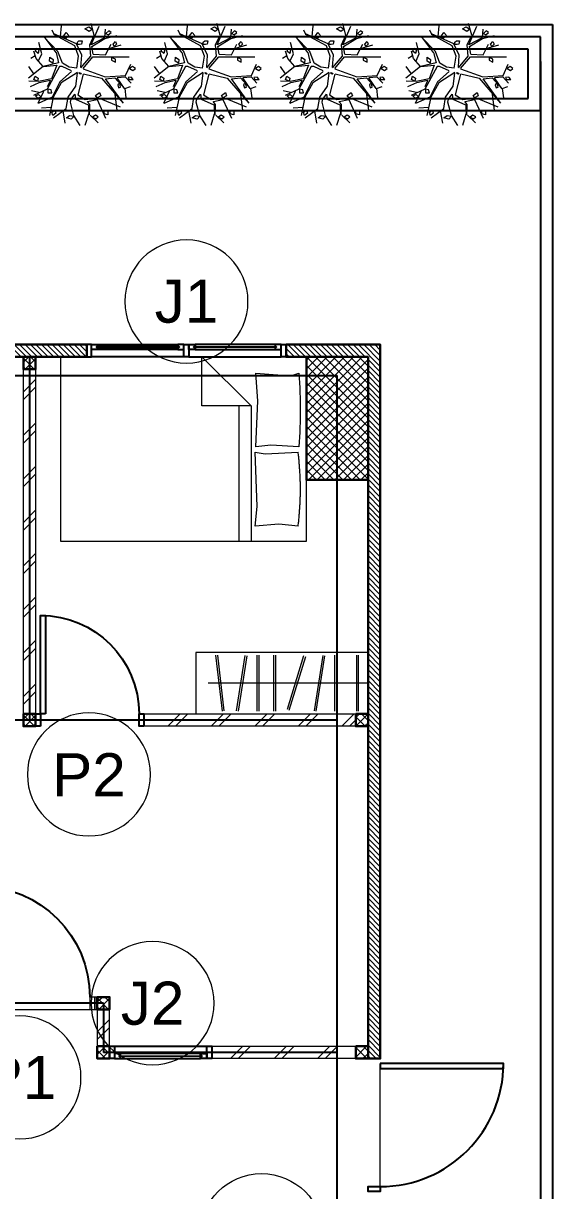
# Model space of a CAD drawing. Header units: millimetres. Extents: x -108 to 357, y -17 to 192.
# Drawn here: x 193.02 to 197.32, y 6.97 to 16.45 of the extents above; entities that cross this region are included whole.
import ezdxf
from ezdxf.enums import TextEntityAlignment as Align

# ---------------------------------------------------------------- set-up
doc = ezdxf.new("R2010")
doc.units = ezdxf.units.MM
for name, color, linetype, lineweight in [('ars', 11, 'Continuous', 0), ('KACA', 151, 'Continuous', 5), ('KOL', 1, 'Continuous', 30), ('KOLOM', 4, 'Continuous', 9), ('lan', 7, 'Continuous', 15), ('NOT', 7, 'Continuous', 20), ('POHON', 62, 'Continuous', 5), ('tem', 5, 'Continuous', 20)]:
    doc.layers.add(name, color=color, linetype=linetype, lineweight=lineweight)
doc.layers.add('as', color=1, linetype='Continuous', plot=False)
doc.layers.add('Kusen', color=30, linetype='Continuous')
doc.styles.add('ATTR', font='romans.shx', dxfattribs={"width": 0.8, "height": 0.56})
doc.styles.add('S', font='simplex', dxfattribs={"width": 0.75})
doc.styles.get("Standard").update_dxf_attribs({"font": 'arial.ttf'})
pattern_1 = [(45, (0.09994, 0.1431), (-0.1767767, 0.1767767), []), (45, (0.16244, 0.1431), (-0.1767767, 0.1767767), [])]

# ---------------------------------------------------------------- blocks, each defined once
blk = doc.blocks.new('bola-3')
at = {"layer": 'POHON'}
for p, q in [((-0.799, 1.609), (-0.703, 2.138)), ((-0.045, 2.245), (-0.318, 1.803)), ((0.177, 2.226), (0.328, 1.732)), ((0.387, 1.789), (0.731, 2.125)), ((-1.212, 1.009), (-1.377, 1.803)), ((-1.198, 1.908), (-0.648, 1.503)), ((-0.318, 1.803), (-0.469, 1.238)), ((0.315, 1.344), (0.328, 1.767)), ((0.356, 1.785), (0.37, 1.327)), ((0.686, 1.115), (1.057, 1.926)), ((1.553, 1.591), (1.47, 0.886)), ((-1.253, 1.009), (-1.872, 1.291)), ((-1.872, 1.274), (-1.625, 0.762)), ((-1.308, 1.468), (-1.721, 1.485)), ((-0.648, 1.503), (-0.566, 1.009)), ((-0.469, 1.238), (-0.442, 1.097)), ((-0.442, 1.097), (-0.277, 0.886)), ((-0.277, 0.886), (-0.249, 1.097)), ((-0.249, 1.097), (0.301, 1.344)), ((-0.153, 0.921), (0.177, 1.115)), ((0.177, 1.115), (0.755, 1.044)), ((0.37, 1.327), (0.26, 1.203)), ((0.273, 1.203), (0.686, 1.115)), ((0.755, 1.044), (1.69, 1.432)), ((0.879, 0.198), (1.814, 1.274)), ((1.814, 1.256), (1.057, 0.216)), ((1.883, 0.639), (1.938, 1.044)), ((-2.202, 0.551), (-1.817, 0.374)), ((-1.831, 0.815), (-2.161, 0.745)), ((-1.473, 0.674), (-2.065, 0.939)), ((-0.937, -0.313), (-1.473, 0.674)), ((-1.363, 0.339), (-1.473, 0.568)), ((-0.923, 0.357), (-1.253, 1.009)), ((-0.868, 0.392), (-1.212, 1.009)), ((-0.566, 1.009), (-0.236, 0.533)), ((-0.236, 0.533), (-0.167, -0.031)), ((0.081, 0.022), (-0.153, 0.921)), ((1.456, 0.18), (1.869, 0.639)), ((1.869, 0.639), (1.553, 0.18)), ((1.883, 0.639), (2.13, 0.551)), ((-1.652, -0.313), (-2.285, 0.198)), ((-1.845, 0.339), (-2.271, 0.322)), ((-2.051, 0.004), (-2.271, -0.313)), ((-1.281, 0.216), (-1.845, 0.339)), ((-1.817, 0.374), (-1.35, 0.286)), ((-1.35, 0.286), (-1.363, 0.339)), ((-1.061, -0.366), (-1.281, 0.216)), ((-0.414, -0.102), (-0.923, 0.357)), ((-0.167, -0.049), (-0.868, 0.392)), ((0.081, -0.207), (1.044, 0.128)), ((0.095, 0.004), (0.879, 0.198)), ((1.044, 0.128), (1.924, 0.075)), ((1.057, 0.216), (1.456, 0.18)), ((1.553, 0.163), (1.91, 0.128)), ((1.91, 0.128), (2.158, 0.41)), ((1.924, 0.075), (2.144, -0.419)), ((-1.652, -0.313), (-1.955, -0.666)), ((-0.978, -0.472), (-1.652, -0.313)), ((-1.639, -0.313), (-1.061, -0.366)), ((-1.088, -0.913), (-0.978, -0.472)), ((-0.813, -0.454), (-1.006, -0.966)), ((-0.827, -0.313), (-0.937, -0.313)), ((-0.414, -0.119), (-0.827, -0.313)), ((-0.524, -0.278), (-0.813, -0.454)), ((-0.194, -0.243), (-0.524, -0.278)), ((-0.194, -0.243), (-0.112, -0.754)), ((-0.015, -0.26), (0.411, -0.754)), ((-0.015, -0.278), (0.026, -0.807)), ((0.081, -0.225), (0.507, -0.736)), ((-1.996, -0.772), (-2.189, -0.666)), ((-1.955, -0.666), (-2.051, -0.983)), ((-1.845, -0.56), (-1.707, -0.86)), ((-1.707, -0.86), (-1.831, -1.354)), ((-1.625, -1.618), (-1.102, -0.913)), ((-1.006, -0.966), (-1.625, -1.6)), ((-0.112, -0.754), (-0.277, -1.213)), ((0.026, -0.807), (-0.208, -1.301)), ((0.411, -0.754), (0.37, -1.248)), ((0.521, -0.842), (0.466, -1.177)), ((0.507, -0.736), (2.075, -0.736)), ((0.521, -0.842), (1.057, -0.825)), ((1.057, -0.825), (1.291, -1.283)), ((-0.277, -1.213), (-1.185, -1.706)), ((-0.208, -1.301), (-1.185, -1.724)), ((0.37, -1.248), (0.562, -1.671)), ((0.438, -1.248), (0.782, -2.059)), ((0.452, -1.265), (1.03, -1.565)), ((0.466, -1.177), (1.03, -1.53)), ((1.195, -1.089), (1.731, -1.248)), ((-1.185, -1.724), (-1.253, -1.883)), ((-0.896, -1.618), (-0.854, -2.077)), ((0.562, -1.671), (0.425, -2.182)), ((1.03, -1.53), (1.539, -1.653)), ((1.03, -1.565), (1.057, -1.936))]:
    blk.add_line(p, q, dxfattribs=at)
for points in [[(-1.226, 1.803), (-1.267, 1.662), (-1.143, 1.573), (-1.102, 1.715)], [(-0.435, 1.966), (-0.641, 1.913), (-0.504, 1.807), (-0.311, 1.842)], [(0.49, 1.882), (0.641, 1.953), (0.738, 1.864), (0.614, 1.794)], [(1.155, 1.778), (1.001, 1.734), (1.001, 1.602), (1.155, 1.624)], [(-1.735, 1.009), (-1.886, 1.062), (-1.982, 0.956), (-1.845, 0.903)], [(0.691, 1.051), (0.622, 0.941), (0.794, 0.809), (0.846, 0.963)], [(-1.441, 0.676), (-1.441, 0.831), (-1.269, 0.831), (-1.303, 0.698)], [(1.671, 0.412), (1.585, 0.478), (1.62, 0.61), (1.706, 0.588)], [(-1.9, 0.322), (-2.051, 0.251), (-1.996, 0.11), (-1.872, 0.198)], [(-0.002, 0.022), (-0.07, 0.004), (-0.084, -0.049), (-0.029, -0.031)], [(2.034, 0.163), (2.075, 0.251), (2.254, 0.251), (2.171, 0.145)], [(-1.236, -0.454), (-1.374, -0.543), (-1.36, -0.719), (-1.222, -0.613)], [(1.319, -0.706), (1.319, -0.582), (1.484, -0.494), (1.484, -0.635)], [(2.099, -0.225), (2.237, -0.137), (2.347, -0.225), (2.223, -0.313)], [(-1.872, -0.878), (-1.982, -0.983), (-1.941, -1.107), (-1.831, -1.036)], [(-0.167, -1.261), (-0.167, -1.367), (-0.098, -1.42), (0.04, -1.42), (0.012, -1.279), (-0.07, -1.261)], [(1.43, -1.175), (1.379, -1.285), (1.482, -1.396), (1.534, -1.285)], [(-0.667, -1.528), (-0.753, -1.638), (-0.65, -1.792), (-0.53, -1.66)], [(0.485, -1.924), (0.347, -1.836), (0.158, -1.947), (0.33, -2.035)], [(1.069, -1.748), (1.173, -1.682), (1.293, -1.792), (1.19, -1.858)]]:
    blk.add_lwpolyline(points, close=True, dxfattribs=at)
at = {"layer": 'POHON', "style": 'ATTR', "width": 0.8, "flags": 9}
blk.add_attdef('ESTCODE', (-0.07, 0.004), '', height=0.00000926, dxfattribs=at)
blk = doc.blocks.new('k2')
at = {"layer": 'ars'}
h = blk.add_hatch(dxfattribs=at)
h.set_pattern_fill('_USER', color=256, scale=0.05, angle=45, double=1, pattern_type=0)
h.set_pattern_definition([(45, (0, -5), (-0.03535534, 0.03535534), []), (135, (0, -5), (-0.03535534, -0.03535534), [])])
h.paths.add_polyline_path([(-0.25, -0.5), (0.25, -0.5), (0.25, 0.5), (-0.25, 0.5)])
at = {"layer": 'KOL'}
blk.add_lwpolyline([(-0.25, -0.5), (0.25, -0.5), (0.25, 0.5), (-0.25, 0.5)], close=True, dxfattribs=at)
blk = doc.blocks.new('T. J1')
at = {"layer": 'Kusen'}
for p, q in [((-0.7188, 0.1), (-0.0688, 0.1)), ((0.7212, 0.1), (0.0712, 0.1)), ((-0.0188, 0), (-0.7688, 0)), ((-0.0688, 0.06), (-0.7188, 0.06)), ((0.0212, 0), (0.7712, 0)), ((0.0712, 0.06), (0.7212, 0.06))]:
    blk.add_line(p, q, dxfattribs=at)
for points in [[(-0.8088, 0), (-0.7688, 0), (-0.7688, 0.1), (-0.8088, 0.1)], [(-0.0188, 0), (0.0212, 0), (0.0212, 0.1), (-0.0188, 0.1)], [(0.8112, 0), (0.7712, 0), (0.7712, 0.1), (0.8112, 0.1)]]:
    blk.add_lwpolyline(points, close=True, dxfattribs=at)
for points in [[(-0.7188, 0.0775), (-0.7188, 0.06), (-0.7688, 0.06), (-0.7688, 0.1), (-0.7188, 0.1), (-0.7188, 0.0825), (-0.7288, 0.0825), (-0.7288, 0.0775), (-0.7188, 0.0775)], [(-0.0688, 0.0775), (-0.0688, 0.06), (-0.0188, 0.06), (-0.0188, 0.1), (-0.0688, 0.1), (-0.0688, 0.0825), (-0.0588, 0.0825), (-0.0588, 0.0775), (-0.0688, 0.0775)], [(0.0712, 0.0775), (0.0712, 0.06), (0.0212, 0.06), (0.0212, 0.1), (0.0712, 0.1), (0.0712, 0.0825), (0.0612, 0.0825), (0.0612, 0.0775), (0.0712, 0.0775)], [(0.7212, 0.0775), (0.7212, 0.06), (0.7712, 0.06), (0.7712, 0.1), (0.7212, 0.1), (0.7212, 0.0825), (0.7312, 0.0825), (0.7312, 0.0775), (0.7212, 0.0775)]]:
    blk.add_lwpolyline(points, dxfattribs=at)
at = {"layer": 'Kusen', "color": 141}
for points in [[(-0.7288, 0.0775), (-0.0588, 0.0775), (-0.0588, 0.0825), (-0.7288, 0.0825)], [(0.7312, 0.0775), (0.0612, 0.0775), (0.0612, 0.0825), (0.7312, 0.0825)]]:
    blk.add_lwpolyline(points, close=True, dxfattribs=at)
blk = doc.blocks.new('P.80')
at = {"layer": 'Kusen'}
for points in [[(-69.8094, -74.8368), (-69.7694, -74.8368), (-69.7694, -74.0368), (-69.8094, -74.0368)], [(-70.6094, -74.9368), (-70.5694, -74.9368), (-70.5694, -74.8368), (-70.6094, -74.8368)], [(-69.7694, -74.9368), (-69.7294, -74.9368), (-69.7294, -74.8368), (-69.7694, -74.8368)]]:
    blk.add_lwpolyline(points, close=True, dxfattribs=at)
blk.add_arc((-69.7694, -74.8368), 0.8, 90, 180, dxfattribs=at)
blk = doc.blocks.new('K 10.10')
at = {"layer": 'ars'}
h = blk.add_hatch(dxfattribs=at)
h.set_pattern_fill('_USER', color=256, scale=0.05, angle=45, double=1, pattern_type=0)
h.set_pattern_definition([(45, (0, 0), (-0.035355339, 0.035355339), []), (135, (0, 0), (-0.035355339, -0.035355339), [])])
h.paths.add_polyline_path([(1560.5383, 1380.4069), (1560.6383, 1380.4069), (1560.6383, 1380.5069), (1560.5383, 1380.5069)])
at = {"layer": 'KOL'}
blk.add_lwpolyline([(1560.5383, 1380.4069), (1560.6383, 1380.4069), (1560.6383, 1380.5069), (1560.5383, 1380.5069)], close=True, dxfattribs=at)
blk = doc.blocks.new('P-90')
at = {"layer": 'Kusen'}
blk.add_lwpolyline([(374.6908, -21.5979), (374.7408, -21.5979), (374.7408, -22.4979), (374.6908, -22.4979)], close=True, dxfattribs=at)
at = {"layer": 'Kusen', "lineweight": 9}
for points in [[(373.8008, -22.4979), (373.8408, -22.4979), (373.8408, -22.5979), (373.8008, -22.5979)], [(374.7408, -22.4979), (374.7808, -22.4979), (374.7808, -22.5979), (374.7408, -22.5979)]]:
    blk.add_lwpolyline(points, close=True, dxfattribs=at)
at = {"layer": 'Kusen'}
blk.add_arc((374.7408, -22.4979), 0.9, 90, 180, dxfattribs=at)
blk = doc.blocks.new('BED1')
at = {"color": 0, "linetype": 'Continuous'}
for points in [[(1.9976, 0), (1.9976, 1.4976), (0, 1.4976), (0, 0), (1.9976, 0)], [(1.5484, 1.0993), (1.1489, 1.0993), (1.1489, 1.4976), (1.5484, 1.0993)], [(1.9346, 1.3656), (1.9443, 1.2458), (1.9467, 1.1259), (1.9467, 1.0061), (1.9443, 0.8862), (1.9346, 0.7663), (1.707, 0.7809), (1.586, 0.7663), (1.6017, 1.1404), (1.586, 1.3656), (1.8717, 1.3426), (1.9346, 1.3656)], [(1.4492, 1.0993), (1.4492, 0)], [(1.5484, 1.0993), (1.5484, 0)], [(1.9298, 0.1235), (1.7724, 0.138), (1.5799, 0.1235), (1.5981, 0.2833), (1.5799, 0.7228), (1.6634, 0.7094), (1.9298, 0.7228)], [(1.9298, 0.1235), (1.931, 0.1332), (1.9322, 0.1429), (1.9334, 0.1513), (1.9346, 0.161), (1.9346, 0.1707), (1.9358, 0.1804), (1.937, 0.1889), (1.9383, 0.1985), (1.9383, 0.2082), (1.9395, 0.2179), (1.9407, 0.2264), (1.9407, 0.2361), (1.9419, 0.2458), (1.9419, 0.2542), (1.9431, 0.2639), (1.9431, 0.2736), (1.9443, 0.2833), (1.9443, 0.2918), (1.9455, 0.3015), (1.9455, 0.3111), (1.9455, 0.3208), (1.9467, 0.3293), (1.9467, 0.339), (1.9467, 0.3487), (1.9467, 0.3584), (1.9479, 0.3668), (1.9479, 0.3765), (1.9479, 0.3862), (1.9479, 0.3959), (1.9479, 0.4044), (1.9479, 0.414), (1.9479, 0.4237), (1.9479, 0.4334), (1.9479, 0.4419), (1.9479, 0.4516), (1.9479, 0.4613), (1.9479, 0.4709), (1.9479, 0.4794), (1.9467, 0.4891), (1.9467, 0.4988), (1.9467, 0.5085), (1.9467, 0.5169), (1.9455, 0.5266), (1.9455, 0.5363), (1.9455, 0.546), (1.9443, 0.5545), (1.9443, 0.5642), (1.9431, 0.5738), (1.9431, 0.5835), (1.9419, 0.592), (1.9419, 0.6017), (1.9407, 0.6114), (1.9407, 0.6199), (1.9395, 0.6295), (1.9383, 0.6392), (1.9383, 0.6489), (1.937, 0.6574), (1.9358, 0.6671), (1.9346, 0.6768), (1.9346, 0.6864), (1.9334, 0.6949), (1.9322, 0.7046), (1.931, 0.7143), (1.9298, 0.7228)]]:
    blk.add_lwpolyline(points, dxfattribs=at)
blk = doc.blocks.new('LEMARI1')
for points in [[(0.6998, 0.4988), (-0.6998, 0.4988)], [(-0.6998, 0), (0.6998, 0), (0.6998, 0.4988), (-0.6998, 0.4988), (-0.6998, 0)], [(-0.5387, 0.4758), (-0.4855, 0.023)], [(-0.4685, 0.0254), (-0.5206, 0.477)], [(-0.3002, 0.4746), (-0.3705, 0.0242)], [(-0.2034, 0.477), (-0.2034, 0.0218)], [(-0.1852, 0.0218), (-0.1852, 0.477)], [(-0.0678, 0.477), (-0.0678, 0.0218)], [(-0.0496, 0.0218), (-0.0496, 0.477)], [(0.3317, 0.4746), (0.2627, 0.0242)], [(0.4286, 0.477), (0.4286, 0.0218)], [(0.4467, 0.0218), (0.4467, 0.477)], [(0.6053, 0.477), (0.6053, 0.0218)], [(0.6235, 0.0218), (0.6235, 0.477)], [(-0.3523, 0.0218), (-0.2821, 0.4709)], [(0.1755, 0.4722), (0.0436, 0.0363)], [(0.0605, 0.0315), (0.1937, 0.4673)], [(0.2797, 0.0218), (0.3499, 0.4709)], [(0.6998, 0.2494), (-0.5993, 0.2494)]]:
    blk.add_lwpolyline(points)
blk = doc.blocks.new('T. J2')
at = {"layer": 'KACA', "color": 141}
blk.add_lwpolyline([(-0.3792, 0.0775), (0.2908, 0.0775), (0.2908, 0.0825), (-0.3792, 0.0825)], close=True, dxfattribs=at)
at = {"layer": 'Kusen'}
for p, q in [((-0.3692, 0.1), (0.2808, 0.1)), ((-0.4192, 0), (0.3308, 0)), ((0.2808, 0.06), (-0.3692, 0.06))]:
    blk.add_line(p, q, dxfattribs=at)
for points in [[(-0.4592, 0), (-0.4192, 0), (-0.4192, 0.1), (-0.4592, 0.1)], [(0.3308, 0), (0.3708, 0), (0.3708, 0.1), (0.3308, 0.1)]]:
    blk.add_lwpolyline(points, close=True, dxfattribs=at)
for points in [[(-0.3692, 0.0775), (-0.3692, 0.06), (-0.4192, 0.06), (-0.4192, 0.1), (-0.3692, 0.1), (-0.3692, 0.0825), (-0.3792, 0.0825), (-0.3792, 0.0775), (-0.3692, 0.0775)], [(0.2808, 0.0775), (0.2808, 0.06), (0.3308, 0.06), (0.3308, 0.1), (0.2808, 0.1), (0.2808, 0.0825), (0.2908, 0.0825), (0.2908, 0.0775), (0.2808, 0.0775)]]:
    blk.add_lwpolyline(points, dxfattribs=at)
blk = doc.blocks.new('A-2')
at = {"layer": 'ars'}
h = blk.add_hatch(dxfattribs=at)
h.set_pattern_fill('ANSI31', color=256, scale=0.25, angle=180, style=0)
h.set_pattern_definition([(135, (-524.11158, -325.731844), (0.0220970869, 0.0220970869), [])])
h.paths.add_polyline_path([(35.5322, 14.3677), (34.6072, 14.3677), (34.6072, 14.4677), (35.5322, 14.4677)])
h = blk.add_hatch(dxfattribs=at)
h.set_pattern_fill('ANSI31', color=256, scale=0.25, angle=180, style=0)
h.set_pattern_definition([(135, (-37.18285, 6.66774), (0.022097087, 0.022097087), [])])
h.paths.add_polyline_path([(37.1522, 14.4677), (37.8172, 14.4677), (37.9172, 14.4677), (37.9172, 8.6677), (37.8172, 8.6677), (37.8172, 14.3677), (37.1522, 14.3677)])
h = blk.add_hatch(dxfattribs=at)
h.set_pattern_fill('TEMBOK', color=256, scale=0.25)
h.set_pattern_definition(pattern_1)
h.paths.add_polyline_path([(35.0172, 11.4677), (35.1172, 11.4677), (35.1172, 14.2677), (35.0172, 14.2677)])
h = blk.add_hatch(dxfattribs=at)
h.set_pattern_fill('TEMBOK', color=256, scale=0.25)
h.set_pattern_definition(pattern_1)
h.paths.add_polyline_path([(37.7172, 11.3677), (35.9972, 11.3677), (35.9972, 11.4677), (37.7172, 11.4677)])
h = blk.add_hatch(dxfattribs=at)
h.set_pattern_fill('TEMBOK', color=256, scale=0.25)
h.set_pattern_definition([(45, (-0.50006, -6.2569), (-0.1767767, 0.1767767), []), (45, (-0.43756, -6.2569), (-0.1767767, 0.1767767), [])])
h.paths.add_polyline_path([(35.6172, 8.7677), (35.7172, 8.7677), (35.7172, 9.0677), (35.6172, 9.0677)])
h = blk.add_hatch(dxfattribs=at)
h.set_pattern_fill('TEMBOK', color=256, scale=0.25)
h.set_pattern_definition([(45, (-0.45006, -2.5569), (-0.1767767, 0.1767767), []), (45, (-0.38756, -2.5569), (-0.1767767, 0.1767767), [])])
h.paths.add_polyline_path([(37.7172, 8.6677), (36.5472, 8.6677), (36.5472, 8.7677), (37.7172, 8.7677)])
for p, q in [((8.5672, 17.0677), (39.3172, 17.0677)), ((39.3172, 17.0677), (39.3172, -0.2323)), ((39.2172, 16.9677), (8.5672, 16.9677)), ((39.2172, 16.3677), (39.2172, 16.9677)), ((39.1172, 16.8677), (8.6672, 16.8677)), ((39.1172, 16.4677), (39.1172, 16.8677)), ((39.2172, 16.7677), (39.2172, 0.4677)), ((8.6672, 16.4677), (39.1172, 16.4677)), ((8.5672, 16.3677), (39.2172, 16.3677))]:
    blk.add_line(p, q)
at = {"layer": 'as'}
for p, q in [((35.0672, 14.3677), (35.0672, 11.4177)), ((-36.8328, 14.2177), (37.5672, 14.2177)), ((37.5672, 1.1177), (37.5672, 14.2177)), ((37.5672, 11.4177), (31.3672, 11.4177)), ((35.6672, 9.1177), (34.5672, 9.1177)), ((35.6672, 9.1177), (35.6672, 8.7177)), ((37.5672, 8.7177), (35.6672, 8.7177))]:
    blk.add_line(p, q, dxfattribs=at)
at = {"layer": 'KOL'}
blk.add_lwpolyline([(35.5322, 14.3677), (34.6072, 14.3677), (34.6072, 14.4677), (35.5322, 14.4677)], close=True, dxfattribs=at)
blk.add_lwpolyline([(37.1522, 14.4677), (37.8172, 14.4677), (37.9172, 14.4677), (37.9172, 8.6677), (37.8172, 8.6677), (37.8172, 14.3677), (37.1522, 14.3677), (37.1522, 14.4677)], dxfattribs=at)
at = {"layer": 'Kusen'}
for points in [[(37.9172, 8.6277), (37.9172, 8.5877), (38.9172, 8.5877), (38.9172, 8.6277)], [(37.9172, 7.6277), (37.9172, 7.5877), (37.8172, 7.5877), (37.8172, 7.6277)]]:
    blk.add_lwpolyline(points, close=True, dxfattribs=at)
blk.add_arc((37.9172, 8.6277), 1, 270, 0, dxfattribs=at)
at = {"layer": 'lan'}
for p, q in [((34.6572, 9.0677), (35.5572, 9.0677)), ((37.9172, 7.6277), (37.9172, 8.5877))]:
    blk.add_line(p, q, dxfattribs=at)
at = {"layer": 'tem'}
for points in [[(35.1172, 11.4677), (35.0172, 11.4677), (35.0172, 14.2677), (35.1172, 14.2677)], [(35.9972, 11.4677), (37.7172, 11.4677), (37.7172, 11.3677), (35.9972, 11.3677)], [(35.5972, 9.0677), (35.6172, 9.0677), (35.6172, 9.1677), (35.5972, 9.1677)], [(35.6172, 8.7677), (35.7172, 8.7677), (35.7172, 9.0677), (35.6172, 9.0677)], [(36.5472, 8.7677), (37.7172, 8.7677), (37.7172, 8.6677), (36.5472, 8.6677)]]:
    blk.add_lwpolyline(points, close=True, dxfattribs=at)
at = {"layer": 'ars'}
for name, p in [('BED1', (35.3196, 12.8702)), ('LEMARI1', (37.1174, 11.4677))]:
    blk.add_blockref(name, p, dxfattribs=at)
at = {"layer": 'KOL', "xscale": -1, "rotation": 180}
blk.add_blockref('k2', (37.5672, 13.8677), dxfattribs=at)
at = {"layer": 'KOLOM', "extrusion": (0, 0, -1), "zscale": -1, "rotation": 180}
for p in [(1525.5212, 1394.7746), (1525.5212, 1391.8746), (1522.8212, 1391.8746), (1524.9212, 1389.5746), (1524.9212, 1389.1746), (1522.8212, 1389.1746)]:
    blk.add_blockref('K 10.10', p, dxfattribs=at)
at = {"layer": 'Kusen', "xscale": -1}
for name, p in [('T. J1', (36.3433, 14.3677)), ('P.80', (-34.6122, 86.3046)), ('P-90', (409.3979, 31.6656))]:
    blk.add_blockref(name, p, dxfattribs=at)
at = {"layer": 'Kusen', "xscale": -1, "rotation": 180}
blk.add_blockref('T. J2', (36.1764, 8.7677), dxfattribs=at)
at = {"layer": 'POHON', "linetype": 'ByBlock', "lineweight": -3, "xscale": -0.1875, "yscale": 0.1875, "zscale": 0.1875, "rotation": 180}
for p in [(35.4873, 16.6677), (36.5095, 16.6677), (37.5318, 16.6677), (38.554, 16.6677)]:
    blk.add_blockref('bola-3', p, dxfattribs=at)
blk = doc.blocks.new('NAV')
blk.add_circle((0, -0.4), 0.4)
at = {"style": 'S', "width": 0.75, "flags": 4}
blk.add_attdef('AV', text='', height=0.3, dxfattribs=at).set_placement((0, -0.4), align=Align.MIDDLE)

msp = doc.modelspace()

# ---------------------------------------------------------------- block references
msp.add_blockref('A-2', (158.00671, -0.62199))
at = {"layer": 'NOT'}
ref = msp.add_blockref('NAV', (194.34887, 13.69575), dxfattribs=dict(at, xscale=-1.25, yscale=1.25, zscale=1.25, rotation=180.0000000000217))
ref.add_attrib('AV', 'J1', dxfattribs={"layer": '0', "height": 0.35, "flags": 4}).set_placement((194.34887, 14.19575), align=Align.MIDDLE)
ref = msp.add_blockref('NAV', (193.55694, 9.85402), dxfattribs=dict(at, xscale=-1.25, yscale=1.25, zscale=1.25, rotation=180.0000000000217))
ref.add_attrib('AV', 'P2', dxfattribs={"layer": '0', "height": 0.35, "flags": 4}).set_placement((193.55694, 10.35402), align=Align.MIDDLE)
ref = msp.add_blockref('NAV', (194.07387, 7.99575), dxfattribs=dict(at, xscale=-1.25, yscale=1.25, zscale=1.25, rotation=180.0000000000217))
ref.add_attrib('AV', 'J2', dxfattribs={"layer": '0', "height": 0.35, "flags": 4}).set_placement((194.07387, 8.49575), align=Align.MIDDLE)
ref = msp.add_blockref('NAV', (192.99224, 7.3926), dxfattribs=dict(at, xscale=-1.25, yscale=1.25, zscale=1.25, rotation=180.0000000000217))
ref.add_attrib('AV', 'P1', dxfattribs={"layer": '0', "height": 0.35, "flags": 4}).set_placement((192.99224, 7.8926), align=Align.MIDDLE)
ref = msp.add_blockref('NAV', (194.95923, 7.11159), dxfattribs=dict(at, xscale=1.25, yscale=1.25, zscale=1.25, rotation=359.9999999999783))
ref.add_attrib('AV', 'PS1', dxfattribs={"layer": '0', "height": 0.35, "rotation": 360, "flags": 4}).set_placement((194.95923, 6.61159), align=Align.MIDDLE)

doc.saveas('drawing.dxf')
